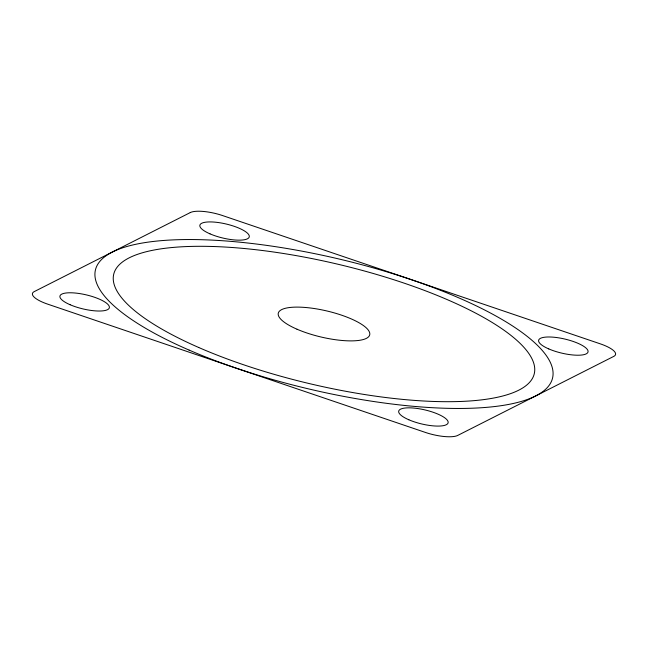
<?xml version="1.0" encoding="UTF-8"?>
<svg xmlns="http://www.w3.org/2000/svg" width="648" height="648" viewBox="0 0 648 648"><rect width="100%" height="100%" fill="white"/><g stroke="black" fill="none" stroke-linecap="round" stroke-linejoin="round"><path stroke-width="0.97" d="M190.269 212.576L34.271 291.592A25.361 7.201 13.3 0 0 47.693 304.147L425.42 432.435A25.361 7.201 13.3 0 0 457.731 435.424L613.729 356.408A25.361 7.201 13.3 0 0 600.307 343.853L222.58 215.565A25.361 7.201 13.3 0 0 190.269 212.576M210.001 233.855A25.361 7.201 13.3 0 0 249.172 237.144A25.361 7.201 13.3 0 0 214.545 222.118A25.361 7.201 13.3 0 0 210.001 233.855M548.767 348.916A25.361 7.201 13.3 0 0 587.939 352.204A25.361 7.201 13.3 0 0 553.311 337.179A25.361 7.201 13.3 0 0 548.767 348.916M408.856 419.783A25.361 7.201 13.3 0 0 448.027 423.071A25.361 7.201 13.3 0 0 413.392 408.038A25.361 7.201 13.3 0 0 408.856 419.783M70.089 304.722A25.361 7.201 13.3 0 0 109.261 308.011A25.361 7.201 13.3 0 0 74.625 292.977A25.361 7.201 13.3 0 0 70.089 304.722M189.103 350.09A234.859 66.704 13.3 0 0 551.788 380.522A234.859 66.704 13.3 0 0 231.109 241.388A234.859 66.704 13.3 0 0 189.103 350.09M198.734 347.498A216.076 61.366 13.3 0 0 533.409 376.391A216.076 61.366 13.3 0 0 239.857 248.111A216.076 61.366 13.3 0 0 198.734 347.498M297.019 329.216A46.972 13.341 13.3 0 0 369.554 335.308A46.972 13.341 13.3 0 0 305.419 307.476A46.972 13.341 13.3 0 0 297.019 329.216"/></g></svg>
